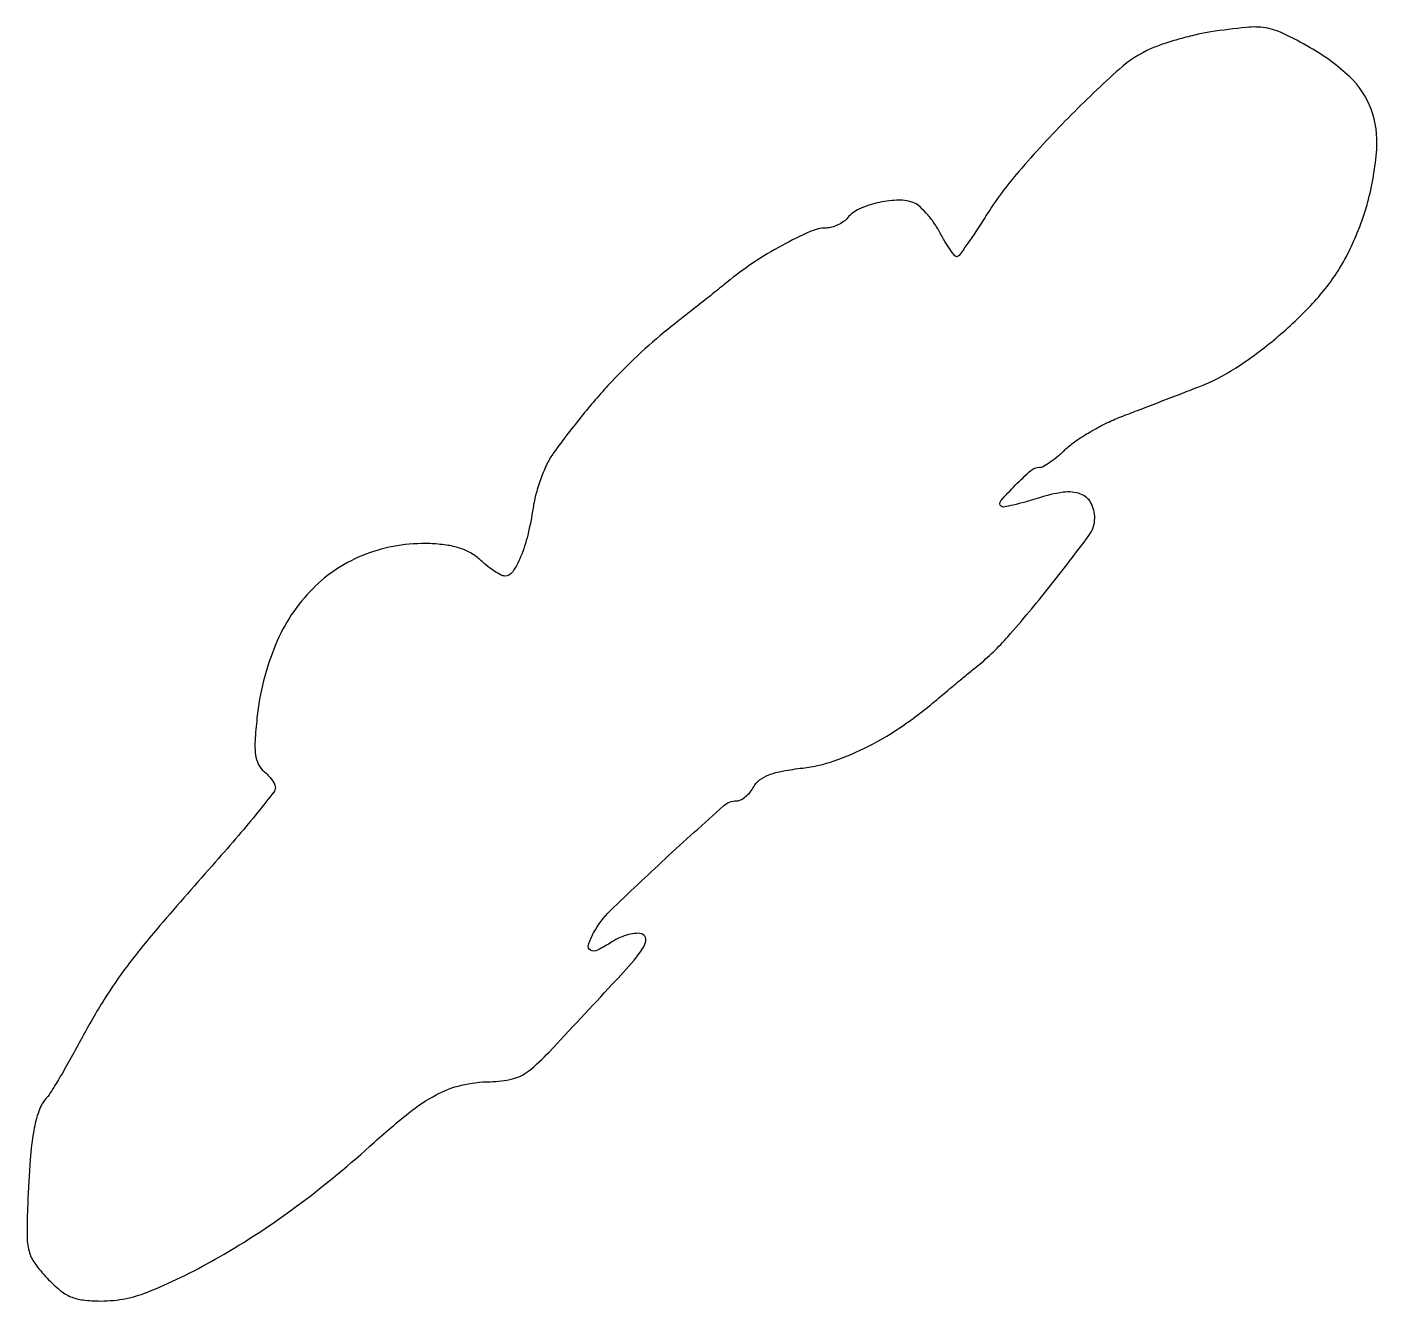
# Model space of a CAD drawing. Extents: x 1 to 187, y 0 to 176.
import ezdxf

# ---------------------------------------------------------------- set-up
doc = ezdxf.new("R2010")
doc.units = 0

msp = doc.modelspace()

# ---------------------------------------------------------------- linework, layer by layer
msp.add_lwpolyline([(164, 175.045438, 0.018433), (162.006695, 174.665325, 0.011937), (159.731127, 174.086293, 0.012004), (157.532227, 173.413199, 0.02217), (155.786815, 172.74546, 0.080997), (151.406209, 169.92919, 0.014633), (144.380731, 163.221392, 0.016681), (137.524755, 155.801274, 0.038125), (133, 149.677255, -0.005919), (131.620759, 147.534671, -0.009166), (130.374612, 145.721452, -0.004113), (129.282993, 144.220108, -0.213717), (128.977404, 144.048052, -0.256407), (128.693795, 144.171421, -0.012211), (128.05796, 145.036072, -0.017484), (127.337087, 146.149223, -0.011431), (126.581241, 147.479003, 0.031203), (125.725904, 148.854308, 0.0313), (124.706869, 150.110981, 0.032935), (123.681073, 151.087943, 0.097265), (122.831366, 151.553522, 0.088737), (120.67051, 151.836734, 0.046862), (117.984018, 151.457209, 0.047113), (115.48677, 150.606988, 0.114436), (113.946653, 149.435721, -0.062366), (113.360882, 148.886175, -0.044186), (112.587172, 148.421743, -0.044568), (111.75427, 148.105166, -0.068645), (110.991862, 148, 0.106044), (108.744765, 147.517999, 0.019331), (104.910856, 145.612508, 0.021389), (100.817824, 143.144083, 0.027284), (97.284, 140.512965, -0.005286), (96.50298, 139.876218, -0.000493), (94.559522, 138.328809, -0.000634), (92.237872, 136.48881, -0.000498), (89.716757, 134.5, 0.019612), (85.442326, 130.854626, 0.01859), (81.386778, 126.822258, 0.017435), (77.40921, 122.252459, 0.013277), (73.367518, 116.988533, 0.045441), (72.499462, 115.531923, 0.022435), (71.656317, 113.547375, 0.022057), (70.959947, 111.394058, 0.029964), (70.536703, 109.396185, -0.022062), (69.804427, 105.648592, -0.038712), (68.827828, 102.646117, -0.047389), (67.737251, 100.584471, -0.252554), (66.653936, 100, -0.12045), (66.116582, 100.131354, -0.024056), (65.257099, 100.632164, -0.024162), (64.290355, 101.328197, -0.020469), (63.338154, 102.152046, 0.057296), (62.015231, 103.136448, 0.052141), (60.461717, 103.832192, 0.044694), (58.585772, 104.266588, 0.026123), (56.285267, 104.464893, 0.099367), (47.455061, 103.000614, 0.107304), (40.146201, 98.251628, 0.098195), (35.011996, 90.500672, 0.070876), (32.462526, 80.42216, 0.01149), (32.198125, 77.254208, 0.047164), (32.263504, 75.330261, 0.081738), (32.650039, 74.041261, 0.106302), (33.409841, 73.074825, -0.031772), (34.01839, 72.50076, -0.034267), (34.532891, 71.867791, -0.036547), (34.892864, 71.268557, -0.117509), (35, 70.818988, -0.168011), (34.786567, 70.201743, -0.003003), (32.576562, 67.422702, -0.007142), (29.911851, 64.207981, -0.00466), (26.75, 60.571717, 0.00369), (19.034089, 51.73278, 0.01534), (14.586256, 46.22812, 0.022668), (11.39766, 41.603199, 0.017245), (8.318717, 36.272631, -0.005173), (6.842592, 33.568323, -0.006119), (5.389559, 31.043615, -0.005389), (4.115639, 28.943447, -0.038175), (3.411357, 27.982227, 0.093752), (2.377321, 26.183309, 0.040058), (1.675555, 23.487441, 0.02576), (1.184861, 19.520708, 0.00759), (0.839379, 13.400354, 0.010014), (0.747341, 9.055891, 0.064328), (1.02587, 6.880159, 0.093024), (1.815448, 5.208704, 0.032432), (3.520077, 3.150354, 0.030241), (5.259919, 1.517068, 0.072604), (6.76531, 0.597409, 0.071853), (8.480474, 0.141153, 0.029142), (10.900261, 0, 0.099623), (17.789104, 1.386329, 0.031154), (27.27749, 6.081044, 0.028911), (37.746917, 12.93371, 0.024356), (48, 21.328405, -0.013758), (53.366556, 25.915576, -0.046741), (57.196562, 28.459665, -0.066161), (60.660436, 29.766583, -0.053436), (64.61024, 30.250407, 0.055929), (67.707948, 30.645498, 0.109169), (69.932337, 31.736724, 0.035946), (72.743272, 34.331414, 0.001707), (81.501023, 43.730214, 0.006953), (84.472735, 47.032301, 0.044414), (85.798645, 48.850388, 0.139421), (86.089361, 49.924651, 0.307043), (85.625628, 50.590166, 0.108724), (84.813532, 50.712745, 0.044862), (83.709029, 50.538523, 0.041609), (82.513629, 50.130025, 0.041921), (81.405516, 49.530049, -0.027106), (79.435565, 48.386798, -0.239289), (78.459814, 48.384945, -0.370548), (78.164696, 49.096362, -0.043752), (78.892769, 50.799636, -0.077883), (81.180038, 53.828153, -0.005782), (88.738322, 60.967933, -0.003188), (96.782673, 68.298304, -0.18523), (98.611806, 69, 0.118115), (99.191343, 69.138841, 0.054255), (99.845559, 69.566232, 0.049458), (100.468918, 70.190242, 0.048699), (100.961252, 70.927598, -0.110824), (101.771689, 71.866404, -0.068449), (103.056109, 72.570122, -0.045991), (104.960586, 73.102575, -0.016557), (107.746436, 73.516752, 0.05489), (112.078794, 74.504446, 0.035471), (116.812597, 76.532332, 0.032308), (121.700178, 79.46369, 0.026787), (126.5, 83.176524, -0.003323), (127.498046, 84.026265, -0.001274), (128.896489, 85.194897, -0.001262), (130.420717, 86.455568, -0.001552), (131.84975, 87.624023, 0.042075), (136.015435, 91.634436, 0.012383), (141.703766, 98.449561, 0.006971), (147.201827, 105.580492, 0.162117), (148, 107.977512, 0.122969), (147.472608, 110.089495, 0.186718), (146.056952, 111.311699, 0.122571), (143.659701, 111.550003, 0.041837), (140.229781, 110.752448, -0.009421), (138.386727, 110.195925, -0.014364), (136.765819, 109.789484, -0.008867), (135.420312, 109.517824, -0.236799), (135.07939, 109.617166, -0.403926), (135.039382, 110.351203, -0.015851), (137.044698, 112.525369, -0.018956), (139.204752, 114.562704, -0.181521), (140.369595, 115, 0.130682), (140.919443, 115.146207, 0.021134), (141.864533, 115.741423, 0.022096), (142.941548, 116.557611, 0.017829), (144.025045, 117.523995, -0.040643), (145.380693, 118.626413, -0.017969), (147.330968, 119.864308, -0.017646), (149.502939, 121.034954, -0.022695), (151.579764, 121.946686, -0.000033), (153.884115, 122.835751, -0.000017), (156.780173, 123.95278, -0.000017), (159.766569, 125.104425, -0.000025), (162.374016, 126.109688, 0.052355), (167.485907, 128.722709, 0.030558), (173.01909, 132.827394, 0.030376), (178.080775, 137.639082, 0.046755), (181.766559, 142.422257, 0.025564), (182.831588, 144.31746, 0.014138), (183.944942, 146.728591, 0.014068), (184.937667, 149.24189, 0.021946), (185.634613, 151.462171, 0.046275), (186.887348, 158.858047, 0.107762), (186.110684, 164.393871, 0.116059), (183.158935, 168.848817, 0.058783), (177.719262, 172.874551, 0.01741), (173.976196, 174.846449, 0.073411), (171.560856, 175.602857, 0.065254), (168.89605, 175.673789, 0.011965)], format="xyb", close=True)

doc.saveas('drawing.dxf')
